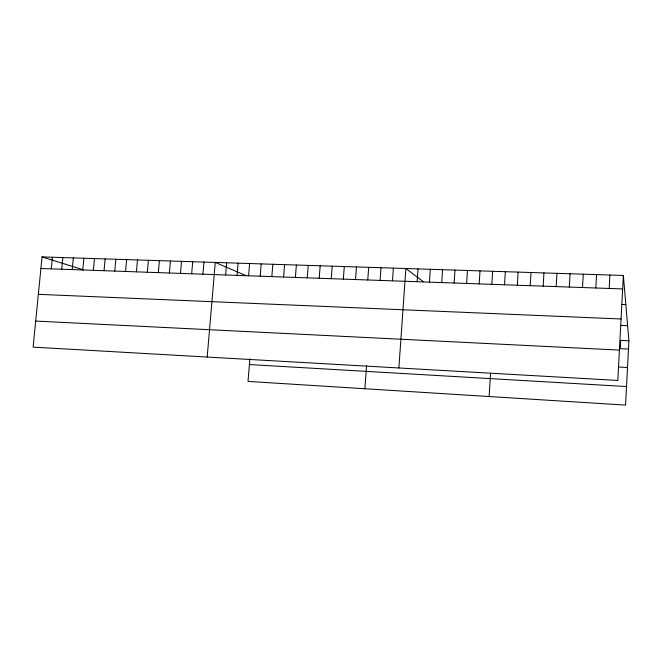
<?xml version="1.0" encoding="UTF-8"?>
<svg xmlns="http://www.w3.org/2000/svg" width="662" height="662" viewBox="0 0 662 662"><rect width="100%" height="100%" fill="white"/><g stroke="black" fill="none" stroke-linecap="round" stroke-linejoin="round"><path stroke-width="0.99" d="M623.364 275.458L617.82 380.443L33.1 347.128L42.07 256.906L623.364 275.458L628.9 340.789L625.549 405.094L248.018 381.411L249.88 358.779M609.189 288.458L609.917 275.028M582.527 287.523L583.272 274.184M595.817 287.995L596.553 274.606M569.32 287.06L570.081 273.762M543.163 286.141L543.941 272.926M556.196 286.596L556.974 273.34M517.328 285.231L518.131 272.099M530.204 285.686L530.998 272.512M489.102 396.538L490.559 373.484M504.527 284.784L505.346 271.693M479.18 283.89L480.016 270.882M491.816 284.337L492.644 271.288M454.14 283.013L454.993 270.088M466.619 283.452L467.463 270.485M441.736 282.575L442.597 269.691M417.151 281.714L418.036 268.904M429.406 282.144L430.283 269.293M392.492 280.845L393.393 268.118M398.88 367.973L405.872 268.515L423.415 281.764M364.878 388.743L366.582 365.407M380.087 280.415L381.006 267.721M355.511 279.546L356.446 266.935M367.758 279.976L368.684 267.332M331.24 278.694L332.192 266.165M343.338 279.124L344.281 266.554M307.259 277.85L308.235 265.396M319.216 278.272L320.176 265.785M295.384 277.436L296.369 265.023M271.842 276.608L272.843 264.27M283.576 277.022L284.569 264.643M248.589 275.789L249.607 263.526M260.183 276.195L261.192 263.898M225.618 274.987L226.644 262.797M237.07 275.384L238.088 263.162M202.911 274.184L203.962 262.069M207.181 357.05L215.274 262.433L245.825 275.533M180.478 273.398L181.545 261.358M191.666 273.795L192.716 261.713M169.364 273.009L170.432 261.002M147.328 272.231L148.412 260.298M158.317 272.62L159.393 260.646M125.548 271.47L126.649 259.603M136.405 271.85L137.497 259.951M104.025 270.708L105.134 258.916M114.758 271.089L115.858 259.256M82.742 269.964L83.875 258.238M93.35 270.336L94.476 258.577M61.715 269.227L62.849 257.568M72.199 269.591L73.333 257.899M51.288 268.855L52.43 257.237M40.92 268.491L622.652 288.938M621.784 304.446L625.838 304.603M38.346 294.333L621.064 318.985M621.006 325.373L627.617 325.671M628.9 340.789L620.658 340.392L620.22 348.659L628.47 349.064M35.69 321.07L619.425 350.099M619.251 367.054L627.51 367.501M249.408 364.563L626.517 386.55M42.07 256.906L83.321 269.831"/></g></svg>
